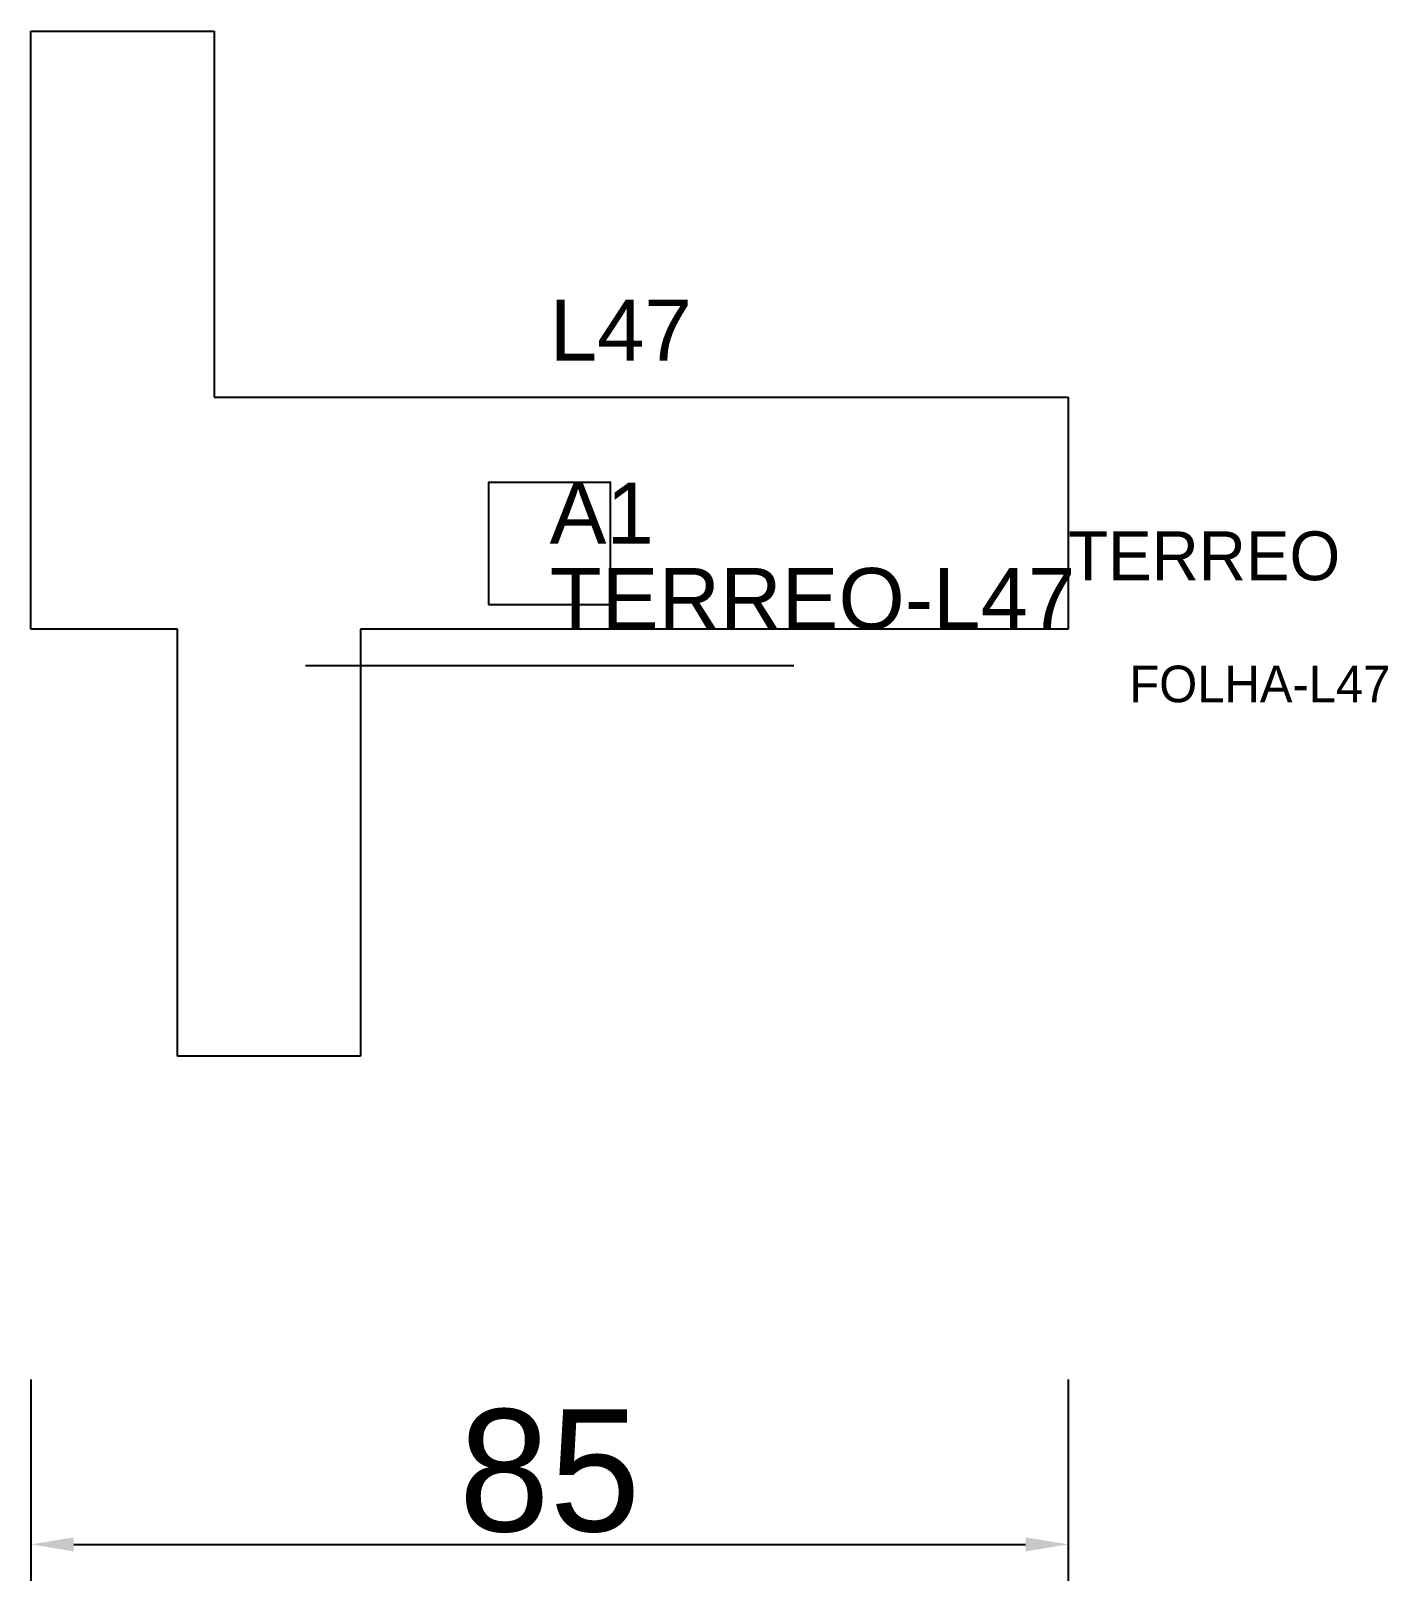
# Model space of a CAD drawing. Header units: metres. Extents: x 222 to 333, y 74 to 202.
import ezdxf

# ---------------------------------------------------------------- set-up
doc = ezdxf.new("R2010")
doc.units = ezdxf.units.M
for name, color, linetype in [('3', 3, 'CONTINUOUS'), ('AUX00', 7, 'CONTINUOUS'), ('COTA', 241, 'CONTINUOUS'), ('FOLHA', 255, 'CONTINUOUS'), ('Hachura', 251, 'CONTINUOUS'), ('NOMENCLATURA', 7, 'CONTINUOUS'), ('Nível', 160, 'CONTINUOUS'), ('Painéis', 200, 'CONTINUOUS'), ('Pilares', 5, 'CONTINUOUS'), ('SARR_2.2x7', 40, 'CONTINUOUS')]:
    doc.layers.add(name, color=color, linetype=linetype)
doc.styles.add('ARIAL', font='Arial.ttf')
doc.styles.add('STR_STANDARD', font='arial.ttf')
doc.dimstyles.new('EZ DXF', dxfattribs={"dimtxt": 10, "dimasz": 3.5, "dimexe": 3, "dimexo": 1.5, "dimgap": 1, "dimtad": 1, "dimdec": 1, "dimdsep": 46, "dimcen": 2.5, "dimazin": 3, "dimtfac": 1, "dimtmove": 0, "dimatfit": 3})

msp = doc.modelspace()

# ---------------------------------------------------------------- hatches: boundary and pattern name
at = {"layer": 'Hachura'}
h = msp.add_hatch(dxfattribs=at)
h.set_pattern_fill('ANSI31', scale=50)
h.paths.add_polyline_path([(307.2, 171.5), (307.2, 152.5), (249.2, 152.5), (249.2, 117.5), (234.2, 117.5), (234.2, 152.5), (222.2, 152.5), (222.2, 201.5), (237.2, 201.5), (237.2, 171.5)])
h = msp.add_hatch(dxfattribs=at)
h.set_pattern_fill('ANSI31', scale=50)
h.paths.add_polyline_path([(307.2, 171.5), (307.2, 152.5), (249.2, 152.5), (249.2, 117.5), (234.2, 117.5), (234.2, 152.5), (222.2, 152.5), (222.2, 201.5), (237.2, 201.5), (237.2, 171.5)])

# ---------------------------------------------------------------- linework, layer by layer
at = {"layer": 'Painéis', "color": 200}
for p, q in [((222.2, 152.5), (222.2, 201.5)), ((222.2, 201.5), (237.2, 201.5)), ((222.2, 152.5), (222.2, 201.5)), ((222.2, 201.5), (237.2, 201.5)), ((237.2, 201.5), (237.2, 171.5)), ((237.2, 201.5), (237.2, 171.5)), ((237.2, 171.5), (307.2, 171.5)), ((237.2, 171.5), (307.2, 171.5)), ((307.2, 171.5), (307.2, 152.5)), ((307.2, 171.5), (307.2, 152.5)), ((234.2, 152.5), (222.2, 152.5)), ((234.2, 152.5), (222.2, 152.5)), ((234.2, 117.5), (234.2, 152.5)), ((234.2, 117.5), (234.2, 152.5)), ((307.2, 152.5), (249.2, 152.5)), ((249.2, 152.5), (249.2, 117.5)), ((307.2, 152.5), (249.2, 152.5)), ((249.2, 152.5), (249.2, 117.5)), ((249.2, 117.5), (234.2, 117.5)), ((249.2, 117.5), (234.2, 117.5))]:
    msp.add_line(p, q, dxfattribs=at)
at = {"layer": 'Pilares'}
msp.add_lwpolyline([(259.7, 154.5), (269.7, 154.5), (269.7, 164.5), (259.7, 164.5)], close=True, dxfattribs=at)
msp.add_lwpolyline([(259.7, 154.5), (269.7, 154.5), (269.7, 164.5), (259.7, 164.5)], close=True, dxfattribs=at)
at = {"layer": 'SARR_2.2x7'}
msp.add_line((244.7, 149.5), (284.7, 149.5), dxfattribs=at)
msp.add_line((244.7, 149.5), (284.7, 149.5), dxfattribs=at)

# ---------------------------------------------------------------- texts
at = {"layer": '3', "style": 'STR_STANDARD'}
msp.add_text('A1', height=5, dxfattribs=at).set_placement((264.7, 159.5))
msp.add_text('A1', height=5, dxfattribs=at).set_placement((264.7, 159.5))
at = {"layer": 'AUX00', "style": 'STR_STANDARD'}
msp.add_text('TERREO-L47', height=5, dxfattribs=at).set_placement((264.7, 152.5))
msp.add_text('TERREO-L47', height=5, dxfattribs=at).set_placement((264.7, 152.5))
at = {"layer": 'FOLHA'}
msp.add_text('FOLHA-L47', height=3, dxfattribs=at).set_placement((312.2, 146.5))
msp.add_text('FOLHA-L47', height=3, dxfattribs=at).set_placement((312.2, 146.5))
at = {"layer": 'NOMENCLATURA', "insert": (264.7, 179.5), "char_height": 5, "attachment_point": 1, "style": 'ARIAL'}
msp.add_mtext('L47', dxfattribs=at)
msp.add_mtext('L47', dxfattribs=at)
at = {"layer": 'Nível'}
msp.add_text('TERREO', height=4, dxfattribs=at).set_placement((307.2, 156.5))
msp.add_text('TERREO', height=4, dxfattribs=at).set_placement((307.2, 156.5))

# ---------------------------------------------------------------- dimensions: what is measured, and where the dimension line sits
at = {"layer": 'COTA'}
msp.add_linear_dim(base=(222.2, 77.5), p1=(222.2, 92.5), p2=(307.2, 92.5), dimstyle='EZ DXF', dxfattribs=at).render()
msp.add_linear_dim(base=(222.2, 77.5), p1=(222.2, 92.5), p2=(307.2, 92.5), dimstyle='EZ DXF', dxfattribs=at).render()

doc.saveas('drawing.dxf')
